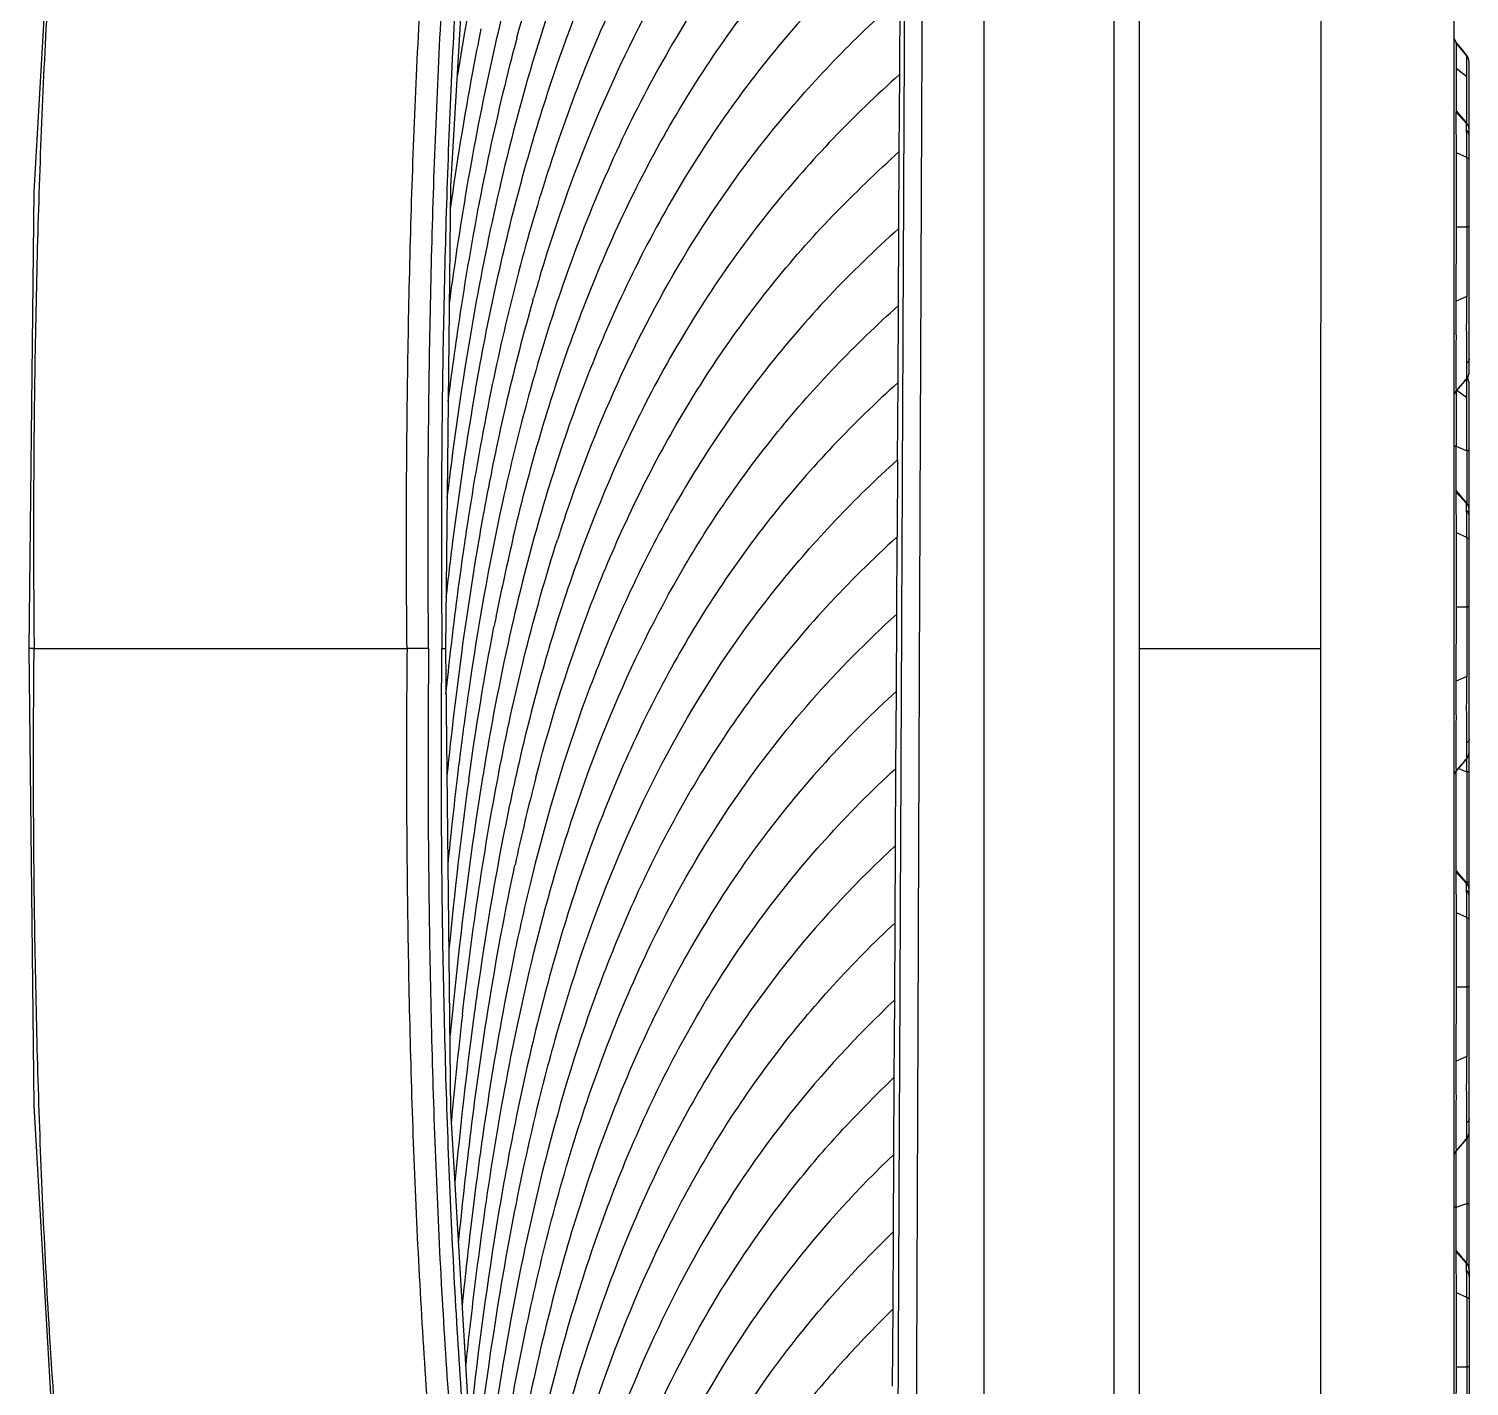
# Model space of a CAD drawing. Header units: millimetres. Extents: x 4086 to 8300, y 123 to 1549.
# Drawn here: x 7278.8 to 7335.3, y 1005.1 to 1058.3 of the extents above; entities that cross this region are included whole.
import ezdxf

# ---------------------------------------------------------------- set-up
doc = ezdxf.new("R2010")
doc.units = ezdxf.units.MM
doc.layers.add('00_COMPONENTS', color=7, linetype='Continuous')

msp = doc.modelspace()

# ---------------------------------------------------------------- linework, layer by layer
at = {"layer": '00_COMPONENTS', "color": 7, "linetype": 'Continuous'}
for p, q in [((7321.349, 1113.206), (7321.349, 954.808)), ((7322.349, 954.61), (7322.349, 1113.469)), ((7334.678, 1108.165), (7334.678, 959.912)), ((7316.255, 1085.15), (7316.246, 982.931)), ((7329.467, 1034.038), (7329.488, 1085.182)), ((7312.952, 1056.556), (7312.969, 1059.577)), ((7335.278, 1044.878), (7335.278, 1057.045)), ((7312.936, 1053.541), (7312.952, 1056.55)), ((7312.92, 1050.513), (7312.936, 1053.535)), ((7334.774, 1050.571), (7334.774, 1053.476)), ((7335.18, 1053.294), (7334.774, 1053.476)), ((7335.18, 1053.294), (7335.18, 1053.235)), ((7312.903, 1047.49), (7312.92, 1050.513)), ((7334.772, 1047.659), (7334.774, 1050.571)), ((7334.774, 1050.571), (7335.181, 1050.572)), ((7335.181, 1050.572), (7335.184, 1047.848)), ((7298.873, 1048.708), (7298.888, 1048.757)), ((7298.576, 1047.703), (7298.601, 1047.792)), ((7312.887, 1044.466), (7312.903, 1047.49)), ((7335.184, 1047.848), (7334.772, 1047.659)), ((7335.184, 1044.634), (7334.772, 1044.145)), ((7335.075, 1044.493), (7335.181, 1044.617)), ((7335.089, 1044.523), (7335.144, 1044.589)), ((7335.093, 1044.514), (7335.181, 1044.617)), ((7335.111, 1044.536), (7335.181, 1044.618)), ((7335.144, 1044.589), (7335.181, 1044.632)), ((7335.181, 1044.631), (7335.248, 1044.742)), ((7335.181, 1044.617), (7335.238, 1044.709)), ((7335.184, 1044.634), (7335.181, 1044.619)), ((7335.181, 1044.632), (7335.181, 1044.631)), ((7335.181, 1044.619), (7335.181, 1044.617)), ((7335.181, 1044.618), (7335.181, 1044.617)), ((7335.184, 1044.636), (7335.183, 1044.636)), ((7335.183, 1044.635), (7335.183, 1044.635)), ((7335.198, 1044.644), (7335.246, 1044.722)), ((7335.242, 1044.612), (7335.211, 1044.664)), ((7335.241, 1044.617), (7335.212, 1044.664)), ((7335.278, 1044.45), (7335.241, 1044.617)), ((7335.278, 1044.448), (7335.242, 1044.612)), ((7335.246, 1044.722), (7335.278, 1044.878)), ((7335.246, 1044.722), (7335.278, 1044.878)), ((7312.871, 1041.442), (7312.887, 1044.466)), ((7334.707, 1044.032), (7334.774, 1044.143)), ((7334.707, 1044.031), (7334.773, 1044.14)), ((7334.766, 1044.135), (7334.766, 1044.043)), ((7334.766, 1044.043), (7334.766, 1043.936)), ((7334.774, 1044.143), (7334.772, 1044.145)), ((7334.773, 1044.141), (7334.847, 1044.227)), ((7334.773, 1044.142), (7334.798, 1044.171)), ((7334.773, 1044.14), (7334.773, 1044.143)), ((7334.774, 1044.143), (7335.093, 1044.514)), ((7334.774, 1044.143), (7334.774, 1044.143)), ((7334.798, 1044.175), (7335.189, 1043.882)), ((7334.847, 1044.227), (7334.963, 1044.363)), ((7334.963, 1044.363), (7335.075, 1044.493)), ((7335.188, 1044.219), (7335.187, 1044.47)), ((7335.277, 1044.435), (7335.278, 1044.446)), ((7335.278, 1009.7), (7335.278, 1044.449)), ((7335.278, 1044.445), (7335.278, 1044.446)), ((7335.278, 1044.443), (7335.278, 1044.445)), ((7334.766, 1043.936), (7334.766, 1043.899)), ((7334.766, 1041.978), (7335.189, 1041.799)), ((7334.766, 1040.479), (7334.766, 1041.978)), ((7335.189, 1041.799), (7335.189, 1039.835)), ((7312.871, 1041.442), (7312.854, 1038.417)), ((7334.766, 1040.436), (7334.766, 1040.479)), ((7334.766, 1040.411), (7334.766, 1040.436)), ((7334.766, 1040.215), (7334.766, 1040.411)), ((7334.773, 1040.177), (7334.774, 1040.219)), ((7335.178, 1039.727), (7334.773, 1040.177)), ((7335.181, 1039.744), (7334.774, 1040.219)), ((7334.972, 1039.987), (7334.774, 1040.218)), ((7335.14, 1039.791), (7334.881, 1040.092)), ((7335.177, 1039.456), (7335.177, 1039.61)), ((7335.181, 1039.743), (7335.178, 1039.727)), ((7335.189, 1039.835), (7335.189, 1039.741)), ((7335.246, 1039.638), (7335.198, 1039.717)), ((7335.278, 1039.483), (7335.246, 1039.638)), ((7299.837, 1039.21), (7299.857, 1039.271)), ((7312.838, 1035.392), (7312.854, 1038.417)), ((7334.774, 1035.671), (7334.774, 1038.575)), ((7335.18, 1038.394), (7334.774, 1038.575)), ((7335.18, 1038.394), (7335.18, 1038.335)), ((7334.772, 1032.759), (7334.774, 1035.671)), ((7334.774, 1035.671), (7335.181, 1035.672)), ((7335.181, 1035.672), (7335.184, 1032.948)), ((7312.822, 1032.367), (7312.838, 1035.392)), ((7279.022, 1034.038), (7278.813, 1034.038)), ((7279.021, 1034.038), (7293.641, 1034.038)), ((7294.487, 1034.038), (7293.641, 1034.038)), ((7295.01, 1034.038), (7295.155, 1034.038)), ((7322.349, 1034.038), (7329.467, 1034.038)), ((7335.184, 1032.948), (7334.772, 1032.759)), ((7312.805, 1029.342), (7312.822, 1032.367)), ((7335.246, 1029.822), (7335.278, 1029.977)), ((7335.246, 1029.822), (7335.278, 1029.977)), ((7335.184, 1029.734), (7334.772, 1029.245)), ((7334.774, 1029.243), (7335.093, 1029.614)), ((7334.847, 1029.327), (7334.963, 1029.463)), ((7334.963, 1029.463), (7335.075, 1029.593)), ((7335.075, 1029.593), (7335.181, 1029.717)), ((7335.089, 1029.623), (7335.144, 1029.689)), ((7335.093, 1029.614), (7335.181, 1029.717)), ((7335.111, 1029.636), (7335.181, 1029.718)), ((7335.144, 1029.689), (7335.181, 1029.732)), ((7335.181, 1029.731), (7335.248, 1029.842)), ((7335.181, 1029.717), (7335.238, 1029.809)), ((7335.184, 1029.734), (7335.181, 1029.718)), ((7335.181, 1029.732), (7335.181, 1029.731)), ((7335.181, 1029.718), (7335.181, 1029.717)), ((7335.181, 1029.718), (7335.181, 1029.717)), ((7335.184, 1029.736), (7335.183, 1029.736)), ((7335.183, 1029.735), (7335.183, 1029.735)), ((7335.188, 1029.624), (7335.188, 1029.72)), ((7335.198, 1029.743), (7335.246, 1029.822)), ((7298.693, 1028.994), (7298.729, 1029.133)), ((7312.789, 1026.316), (7312.805, 1029.342)), ((7334.707, 1029.132), (7334.774, 1029.243)), ((7334.707, 1029.131), (7334.773, 1029.24)), ((7334.766, 1029.132), (7334.766, 1029.243)), ((7334.766, 1029.024), (7334.766, 1029.132)), ((7334.766, 1028.988), (7334.766, 1029.024)), ((7334.766, 1025.579), (7334.766, 1028.988)), ((7334.774, 1029.243), (7334.772, 1029.245)), ((7334.773, 1029.241), (7334.847, 1029.327)), ((7334.773, 1029.242), (7334.798, 1029.271)), ((7334.773, 1029.24), (7334.773, 1029.242)), ((7334.774, 1029.243), (7334.774, 1029.243)), ((7334.86, 1029.342), (7335.189, 1029.203)), ((7335.189, 1029.203), (7335.189, 1024.935)), ((7312.773, 1023.289), (7312.789, 1026.316)), ((7297.826, 1025.329), (7297.872, 1025.545)), ((7334.766, 1025.536), (7334.766, 1025.579)), ((7334.766, 1025.315), (7334.766, 1025.536)), ((7334.773, 1025.277), (7334.774, 1025.319)), ((7335.178, 1024.827), (7334.773, 1025.277)), ((7335.181, 1024.844), (7334.774, 1025.319)), ((7334.972, 1025.087), (7334.774, 1025.318)), ((7335.14, 1024.891), (7334.881, 1025.192)), ((7335.153, 1024.861), (7335.189, 1024.873)), ((7335.181, 1024.843), (7335.178, 1024.827)), ((7335.189, 1024.935), (7335.189, 1024.873)), ((7335.189, 1024.873), (7335.189, 1024.841)), ((7335.237, 1024.874), (7335.267, 1024.874)), ((7335.177, 1024.556), (7335.177, 1024.71)), ((7335.246, 1024.738), (7335.198, 1024.817)), ((7335.278, 1024.583), (7335.246, 1024.738)), ((7312.756, 1020.262), (7312.773, 1023.289)), ((7334.774, 1020.771), (7334.774, 1023.675)), ((7335.18, 1023.494), (7334.774, 1023.675)), ((7335.18, 1023.494), (7335.18, 1023.435)), ((7334.772, 1017.858), (7334.774, 1020.771)), ((7334.774, 1020.771), (7335.181, 1020.772)), ((7335.181, 1020.772), (7335.184, 1018.048)), ((7312.74, 1017.234), (7312.756, 1020.262)), ((7296.26, 1019.614), (7296.246, 1019.514)), ((7335.184, 1018.048), (7334.772, 1017.858)), ((7312.723, 1014.205), (7312.74, 1017.234)), ((7335.184, 1014.834), (7334.772, 1014.345)), ((7334.774, 1014.343), (7335.093, 1014.714)), ((7334.963, 1014.563), (7335.075, 1014.693)), ((7335.075, 1014.693), (7335.181, 1014.817)), ((7335.089, 1014.723), (7335.144, 1014.789)), ((7335.093, 1014.714), (7335.181, 1014.817)), ((7335.111, 1014.736), (7335.181, 1014.818)), ((7335.144, 1014.789), (7335.181, 1014.832)), ((7335.181, 1014.831), (7335.248, 1014.942)), ((7335.181, 1014.817), (7335.238, 1014.909)), ((7335.184, 1014.834), (7335.181, 1014.818)), ((7335.181, 1014.832), (7335.181, 1014.831)), ((7335.181, 1014.818), (7335.181, 1014.817)), ((7335.181, 1014.818), (7335.181, 1014.817)), ((7335.184, 1014.836), (7335.183, 1014.836)), ((7335.183, 1014.835), (7335.183, 1014.835)), ((7335.189, 1014.819), (7335.189, 1014.723)), ((7335.189, 1014.723), (7335.189, 1012.277)), ((7335.198, 1014.843), (7335.246, 1014.922)), ((7335.246, 1014.922), (7335.278, 1015.077)), ((7335.246, 1014.922), (7335.278, 1015.077)), ((7312.707, 1011.176), (7312.723, 1014.205)), ((7334.707, 1014.232), (7334.774, 1014.343)), ((7334.707, 1014.231), (7334.773, 1014.34)), ((7334.766, 1014.232), (7334.766, 1014.343)), ((7334.766, 1014.124), (7334.766, 1014.232)), ((7334.766, 1014.087), (7334.766, 1014.124)), ((7334.774, 1014.343), (7334.772, 1014.345)), ((7334.773, 1014.341), (7334.847, 1014.427)), ((7334.773, 1014.342), (7334.798, 1014.371)), ((7334.773, 1014.34), (7334.773, 1014.342)), ((7334.774, 1014.343), (7334.774, 1014.343)), ((7334.847, 1014.427), (7334.963, 1014.563)), ((7334.766, 1012.133), (7334.766, 1014.087)), ((7334.766, 1012.133), (7335.189, 1012.277)), ((7312.691, 1008.145), (7312.707, 1011.175)), ((7334.766, 1010.632), (7334.766, 1010.674)), ((7334.766, 1010.521), (7334.766, 1010.632)), ((7334.766, 1010.426), (7334.766, 1010.521)), ((7334.773, 1010.377), (7334.774, 1010.419)), ((7335.178, 1009.927), (7334.773, 1010.377)), ((7335.181, 1009.944), (7334.774, 1010.419)), ((7334.972, 1010.187), (7334.774, 1010.418)), ((7335.14, 1009.991), (7334.881, 1010.292)), ((7335.177, 1009.656), (7335.177, 1009.81)), ((7335.181, 1009.943), (7335.178, 1009.927)), ((7335.189, 1009.967), (7335.188, 1009.922)), ((7335.246, 1009.838), (7335.198, 1009.917)), ((7335.278, 1009.683), (7335.246, 1009.838)), ((7335.277, 1009.695), (7335.278, 1009.705)), ((7335.278, 1009.683), (7335.278, 997.104)), ((7334.774, 1005.871), (7334.774, 1008.775)), ((7335.18, 1008.594), (7334.774, 1008.775)), ((7335.18, 1008.594), (7335.18, 1008.535)), ((7312.675, 1005.113), (7312.691, 1008.145)), ((7335.278, 1006.655), (7335.278, 1006.657)), ((7334.772, 1002.958), (7334.774, 1005.871)), ((7334.774, 1005.871), (7335.181, 1005.872)), ((7335.181, 1005.872), (7335.184, 1003.148))]:
    msp.add_line(p, q, dxfattribs=at)
at = {"layer": '00_COMPONENTS', "linetype": 'Continuous'}
for p, q in [((7334.714, 1057.905), (7334.689, 1058.019)), ((7334.766, 1057.82), (7334.714, 1057.905)), ((7335.189, 1057.295), (7334.766, 1057.821)), ((7334.768, 1057.763), (7334.766, 1057.82)), ((7334.767, 1057.813), (7334.766, 1057.817)), ((7334.768, 1057.763), (7335.185, 1057.273)), ((7335.188, 1057.299), (7335.015, 1057.512)), ((7335.189, 1057.295), (7335.185, 1057.273)), ((7335.187, 1057.297), (7335.187, 1057.298)), ((7335.241, 1057.213), (7335.188, 1057.299)), ((7335.242, 1057.208), (7335.202, 1057.274)), ((7335.278, 1057.046), (7335.241, 1057.213)), ((7335.278, 1057.044), (7335.242, 1057.208)), ((7335.277, 1057.031), (7335.278, 1057.042)), ((7335.278, 1057.042), (7335.278, 1057.043)), ((7335.278, 1057.041), (7335.278, 1057.042)), ((7335.278, 1057.039), (7335.278, 1057.041)), ((7334.766, 1056.795), (7335.189, 1056.478)), ((7334.766, 1055.437), (7334.765, 1055.379)), ((7334.765, 1055.379), (7334.765, 1055.337)), ((7334.765, 1055.337), (7334.765, 1055.116)), ((7334.773, 1055.077), (7334.774, 1055.119)), ((7335.178, 1054.627), (7334.773, 1055.077)), ((7335.181, 1054.644), (7334.774, 1055.119)), ((7334.972, 1054.887), (7334.774, 1055.118)), ((7335.14, 1054.691), (7334.881, 1054.992)), ((7335.189, 1054.735), (7335.188, 1054.998)), ((7335.177, 1054.356), (7335.177, 1054.51)), ((7335.181, 1054.643), (7335.178, 1054.627)), ((7335.189, 1054.641), (7335.189, 1054.735)), ((7335.246, 1054.538), (7335.198, 1054.617)), ((7335.278, 1054.383), (7335.246, 1054.538)), ((7335.277, 1054.394), (7335.278, 1054.394))]:
    msp.add_line(p, q, dxfattribs=at)
at = {"layer": '00_COMPONENTS', "color": 7, "linetype": 'Continuous'}
for points in [[(7292.74, 1105.638), (7291.443, 1105.471), (7290.079, 1104.893), (7288.771, 1103.863), (7287.51, 1102.293), (7286.329, 1100.157), (7285.219, 1097.387), (7284.034, 1093.419), (7282.766, 1087.914), (7281.345, 1079.858), (7279.894, 1067.341), (7279.005, 1051.963), (7278.813, 1034.038)], [(7295.155, 1034.038), (7295.355, 1052.167), (7296.269, 1067.615), (7297.749, 1080.084), (7299.087, 1087.565), (7300.193, 1092.404), (7301.197, 1095.913), (7302.184, 1098.566), (7303.189, 1100.57), (7304.215, 1102.011), (7305.234, 1102.948), (7306.285, 1103.477), (7307.361, 1103.638)], [(7278.813, 1034.038), (7279.005, 1016.113), (7279.894, 1000.736), (7281.345, 988.219), (7282.766, 980.163), (7284.034, 974.658), (7285.219, 970.69), (7286.329, 967.919), (7287.51, 965.783), (7288.771, 964.214), (7290.079, 963.184), (7291.443, 962.606), (7292.74, 962.438)], [(7307.361, 964.438), (7306.285, 964.6), (7305.234, 965.129), (7304.215, 966.065), (7303.189, 967.507), (7302.184, 969.511), (7301.197, 972.163), (7300.193, 975.673), (7299.087, 980.512), (7297.749, 987.992), (7296.269, 1000.462), (7295.355, 1015.91), (7295.155, 1034.038)]]:
    msp.add_lwpolyline(points, dxfattribs=at)
for centre, radius, start, end in [((7401.345, 1037.05), 106.949, 168.51647, 169.44239), ((7417.764, 1036.998), 123.698, 170.35906, 170.8145), ((7377.399, 1036.636), 82.272, 164.94787, 165.74119), ((7417.216, 1034.175), 123.077, 169.48046, 172.00511), ((7421.01, 1036.47), 126.986, 170.81307, 170.93624), ((7386.92, 1034.285), 92.079, 165.78246, 168.61473), ((7406.454, 1030.354), 112.005, 168.61642, 171.21702), ((7393.62, 1029.972), 98.861, 166.93528, 169.87889), ((7367.602, 1027.846), 71.826, 163.11517, 163.87743), ((7432.095, 1029.184), 138.035, 171.95171, 172.31669), ((7428.868, 1026.836), 134.693, 171.1935, 172.79338), ((7375.651, 1025.605), 80.18, 164.18095, 167.07882), ((7369.435, 1027.314), 73.734, 163.94752, 164.14158), ((7262.932, 1044.988), 72.255, 0.31864, 0.59025), ((7319.49, 1045.183), 15.696, 359.0643, 0.1819), ((7312.855, 1045.263), 22.332, 359.924, 0.3249), ((7335.008, 1045.454), 0.283, 308.8496, 318.616), ((7305.625, 1045.445), 29.564, 358.6201, 358.9961), ((7334.903, 1044.869), 0.366, 320.0811, 323.6897), ((7334.873, 1044.418), 0.406, 28.8729, 33.1216), ((7334.878, 1044.421), 0.4, 13.2274, 28.8581), ((7334.859, 1044.897), 0.419, 333.6928, 336.9731), ((7334.855, 1044.899), 0.423, 336.9654, 346.2054), ((7419.246, 1022.676), 124.793, 170.05603, 172.8338), ((7402.268, 1022.722), 107.492, 168.51534, 171.21041), ((7231.991, 1043.672), 103.198, 0.11643, 0.30368), ((7334.875, 1044.42), 0.402, 0.0703, 13.1919), ((7388.978, 1022.531), 93.858, 167.06888, 169.33082), ((7335.108, 1029.434), 12.366, 89.4016, 89.6254), ((7398.06, 1020.769), 103.109, 169.30291, 169.6955), ((7417.008, 1020.344), 122.422, 171.16448, 171.62503), ((7402.134, 1020.031), 107.249, 169.69703, 170.30993), ((7359.794, 1018.93), 63.295, 161.31207, 162.17321), ((7334.923, 1039.202), 0.36, 30.616, 44.9215), ((7384.004, 1018.062), 88.567, 166.71797, 168.74814), ((7445.182, 1019.275), 150.951, 172.78091, 173.61494), ((7432.851, 1018.081), 138.425, 171.65338, 173.38933), ((7415.522, 1017.81), 120.82, 170.34021, 172.32093), ((7390.488, 1013.926), 95.086, 167.07299, 170.40359), ((7391.226, 1016.587), 95.939, 168.72613, 169.00374), ((7456.014, 1015.326), 161.751, 173.36458, 173.99396), ((7447.821, 1013.479), 153.408, 172.32995, 174.17115), ((7262.932, 1030.088), 72.255, 0.31864, 0.59025), ((7312.855, 1030.363), 22.332, 359.924, 0.3249), ((7444.026, 1011.218), 149.478, 172.80602, 173.18448), ((7305.625, 1030.545), 29.564, 358.6201, 358.9961), ((7319.49, 1030.283), 15.696, 359.0643, 0.1819), ((7335.008, 1030.554), 0.283, 308.8496, 318.6214), ((7409.146, 1010.619), 114.034, 170.32814, 170.82166), ((7334.903, 1029.969), 0.366, 320.0812, 323.6944), ((7181.037, 1029.284), 154.152, 359.96974, 0.12605), ((7334.859, 1029.997), 0.419, 333.6928, 336.9731), ((7334.855, 1029.999), 0.423, 336.9654, 346.2054), ((7463.627, 1008.93), 169.212, 173.20271, 174.3585), ((7456.465, 1006.813), 161.918, 172.16115, 174.5291), ((7378.099, 1008.286), 82.062, 165.38312, 167.85915), ((7335.108, 1016.838), 12.366, 89.4016, 89.6254), ((7335.112, 1036.603), 11.73, 270.3725, 270.6066), ((7334.923, 1024.302), 0.36, 30.616, 44.9215), ((7486.275, 1000.775), 191.801, 174.00279, 174.61255), ((7436.888, 1000.699), 141.895, 171.94199, 172.33981), ((7479.348, 998.525), 184.752, 173.42807, 174.7271), ((7464.981, 997.103), 170.217, 172.43452, 174.60408), ((7262.932, 1015.188), 72.255, 0.31864, 0.59025), ((7319.49, 1015.383), 15.696, 359.0643, 0.1819), ((7312.855, 1015.463), 22.332, 359.924, 0.3249), ((7335.008, 1015.654), 0.283, 308.8495, 318.6268), ((7305.625, 1015.645), 29.564, 358.6201, 358.9961), ((7334.903, 1015.069), 0.366, 320.0812, 323.6991), ((7334.859, 1015.097), 0.419, 333.6928, 336.9731), ((7334.855, 1015.099), 0.423, 336.9654, 346.2054), ((7335.112, 1024.006), 11.73, 270.3725, 270.6066), ((7472.902, 990.343), 178.008, 173.21603, 174.22029), ((7334.923, 1009.402), 0.36, 30.616, 44.9215), ((7306.378, 1010.176), 28.811, 359.5861, 359.7002), ((7334.885, 1009.725), 0.393, 356.6975, 359.9923)]:
    msp.add_arc(centre, radius, start, end, dxfattribs=at)
at = {"layer": '00_COMPONENTS', "linetype": 'Continuous'}
for centre, radius, start, end in [((7334.875, 1057.016), 0.402, 26.4726, 39.7081), ((7334.879, 1057.018), 0.398, 13.1925, 26.4743), ((7334.875, 1057.017), 0.402, 0.0703, 13.1919), ((7231.991, 1056.268), 103.198, 0.11643, 0.30368), ((7334.923, 1054.102), 0.36, 30.616, 44.9215)]:
    msp.add_arc(centre, radius, start, end, dxfattribs=at)
at = {"layer": '00_COMPONENTS', "color": 7, "linetype": 'Continuous'}
for points, knots in [([(7292.74, 1105.638), (7292.181, 1105.638), (7291.009, 1105.428), (7289.42, 1104.466), (7288.076, 1102.988), (7286.96, 1101.165), (7286.028, 1099.126), (7284.972, 1096.209), (7283.936, 1092.397), (7282.901, 1087.725), (7282.02, 1082.977), (7281.285, 1078.174), (7280.677, 1073.33), (7280.182, 1068.457), (7279.659, 1061.928), (7279.229, 1053.737), (7278.997, 1043.891), (7278.986, 1037.323), (7279.022, 1034.038)], [0, 0, 0, 0, 0.0222, 0.046025, 0.072319, 0.100712, 0.130495, 0.161124, 0.223663, 0.287002, 0.350876, 0.415151, 0.479717, 0.544489, 0.609409, 0.739495, 0.869728, 1, 1, 1, 1]), ([(7293.641, 1034.038), (7293.605, 1037.323), (7293.618, 1043.891), (7293.848, 1053.737), (7294.278, 1061.928), (7294.802, 1068.457), (7295.296, 1073.33), (7295.904, 1078.174), (7296.64, 1082.977), (7297.521, 1087.725), (7298.555, 1092.397), (7299.592, 1096.209), (7300.647, 1099.126), (7301.58, 1101.165), (7302.696, 1102.988), (7304.04, 1104.466), (7305.628, 1105.428), (7306.8, 1105.638), (7307.36, 1105.638)], [0, 0, 0, 0, 0.130269, 0.260503, 0.39059, 0.45551, 0.520282, 0.584848, 0.649123, 0.712997, 0.776337, 0.838877, 0.869506, 0.899289, 0.927683, 0.953976, 0.977802, 1, 1, 1, 1]), ([(7294.487, 1034.038), (7294.452, 1037.316), (7294.464, 1043.87), (7294.693, 1053.693), (7295.122, 1061.86), (7295.644, 1068.368), (7296.136, 1073.221), (7296.741, 1078.043), (7297.473, 1082.822), (7298.348, 1087.542), (7299.374, 1092.173), (7300.397, 1095.939), (7301.432, 1098.8), (7302.335, 1100.778), (7303.405, 1102.527), (7304.681, 1103.932), (7306.181, 1104.84), (7307.286, 1105.038), (7307.814, 1105.038)], [0, 0, 0, 0, 0.131369, 0.262673, 0.393742, 0.459114, 0.524305, 0.589255, 0.653871, 0.718039, 0.781601, 0.843975, 0.874259, 0.903456, 0.930979, 0.956146, 0.978818, 1, 1, 1, 1]), ([(7307.814, 1104.238), (7307.547, 1104.238), (7307.005, 1104.189), (7305.918, 1103.866), (7304.646, 1102.983), (7303.423, 1101.457), (7302.414, 1099.617), (7301.572, 1097.588), (7300.855, 1095.447), (7300.231, 1093.239), (7299.488, 1090.232), (7298.67, 1086.415), (7297.84, 1081.778), (7297.145, 1077.09), (7296.571, 1072.363), (7296.104, 1067.609), (7295.609, 1061.241), (7295.202, 1053.252), (7294.985, 1043.649), (7294.975, 1037.242), (7295.01, 1034.038)], [0, 0, 0, 0, 0.010863, 0.021975, 0.045782, 0.072285, 0.100894, 0.130806, 0.161484, 0.192615, 0.224043, 0.287376, 0.351229, 0.415471, 0.479997, 0.544726, 0.609603, 0.739611, 0.869784, 1, 1, 1, 1]), ([(7312.384, 1086.073), (7310.365, 1084.276), (7306.617, 1080.268), (7302.312, 1073.329), (7299.235, 1065.871), (7297.805, 1060.762), (7297.207, 1058.206)], [0, 0, 0, 0, 0.251473, 0.507131, 0.755708, 1, 1, 1, 1]), ([(7297.949, 1058.002), (7298.786, 1061.111), (7300.859, 1067.336), (7304.012, 1073.13), (7305.926, 1075.842)], [0, 0, 0, 0, 0.492379, 1, 1, 1, 1]), ([(7313.213, 1075.438), (7313.195, 1071.429), (7313.156, 1063.41), (7313.099, 1051.381), (7313.043, 1039.353), (7312.988, 1027.324), (7312.942, 1017.301), (7312.909, 1010.284), (7312.892, 1006.275), (7312.879, 1003.268), (7312.866, 1000.261), (7312.852, 997.254), (7312.836, 994.246), (7312.823, 991.239), (7312.819, 988.733), (7312.81, 986.979), (7312.8, 985.977), (7312.791, 985.225), (7312.773, 984.476), (7312.776, 983.724), (7312.497, 983.033), (7312.061, 982.478), (7311.521, 982.066), (7310.906, 981.848), (7310.281, 981.813), (7309.872, 981.799), (7309.669, 981.796)], [0, 0, 0, 0, 0.125712, 0.251423, 0.377135, 0.502846, 0.628556, 0.691411, 0.722839, 0.754266, 0.785694, 0.817121, 0.848548, 0.879976, 0.911404, 0.927118, 0.934974, 0.942831, 0.950686, 0.958527, 0.96617, 0.973496, 0.980482, 0.987142, 0.993624, 1, 1, 1, 1]), ([(7313.889, 1075.438), (7313.875, 1071.469), (7313.844, 1063.531), (7313.794, 1051.625), (7313.752, 1041.702), (7313.719, 1033.764), (7313.696, 1027.811), (7313.673, 1021.857), (7313.651, 1015.904), (7313.628, 1009.95), (7313.609, 1004.989), (7313.594, 1001.02), (7313.582, 998.044), (7313.57, 995.067), (7313.559, 992.586), (7313.551, 990.602), (7313.545, 989.113), (7313.539, 987.625), (7313.529, 986.137), (7313.52, 984.897), (7313.511, 983.905), (7313.331, 982.944), (7312.709, 981.916), (7311.962, 981.338), (7311.56, 981.149)], [0, 0, 0, 0, 0.125296, 0.250591, 0.375887, 0.438535, 0.501182, 0.56383, 0.626477, 0.689125, 0.751772, 0.783096, 0.814419, 0.845743, 0.877067, 0.892729, 0.908391, 0.924053, 0.939716, 0.955372, 0.96322, 0.970986, 0.985958, 1, 1, 1, 1]), ([(7313.056, 1074.663), (7310.752, 1072.706), (7307.675, 1069.35), (7304.32, 1064.409), (7301.52, 1059.279), (7298.903, 1052.521), (7297.501, 1046.93), (7296.929, 1044.125)], [0, 0, 0, 0, 0.257916, 0.38428, 0.509125, 0.755742, 1, 1, 1, 1]), ([(7298.888, 1048.757), (7299.533, 1050.878), (7301.023, 1055.055), (7303.523, 1060.069), (7305.987, 1063.89), (7308.119, 1066.673), (7310.467, 1069.28), (7312.182, 1070.859), (7313.034, 1071.648)], [0, 0, 0, 0, 0.243951, 0.486991, 0.61444, 0.743721, 0.872255, 1, 1, 1, 1]), ([(7313.01, 1068.625), (7311.036, 1066.883), (7307.277, 1062.96), (7302.776, 1055.973), (7299.483, 1048.113), (7297.993, 1042.576), (7297.382, 1039.784)], [0, 0, 0, 0, 0.236754, 0.485523, 0.743025, 1, 1, 1, 1]), ([(7302.148, 1066.372), (7301.6, 1065.248), (7299.588, 1060.712), (7298.159, 1055.933), (7297.318, 1052.32)], [0, 0, 0, 0, 0.25199, 1, 1, 1, 1]), ([(7298.058, 1052.119), (7298.394, 1053.374), (7299.863, 1058.366), (7301.921, 1063.207), (7303.886, 1066.583)], [0, 0, 0, 0, 0.249514, 1, 1, 1, 1]), ([(7297.805, 1038.41), (7298.399, 1040.92), (7299.828, 1045.917), (7302.401, 1051.921), (7305.051, 1056.473), (7306.978, 1059.194), (7308.687, 1061.268), (7310.048, 1062.782), (7311.499, 1064.23), (7312.51, 1065.155), (7313.016, 1065.622)], [0, 0, 0, 0, 0.244242, 0.490966, 0.61593, 0.742262, 0.806036, 0.870255, 0.934883, 1, 1, 1, 1]), ([(7312.978, 1062.59), (7312.53, 1062.174), (7311.63, 1061.346), (7309.891, 1059.621), (7307.783, 1057.24), (7305.453, 1054.068), (7302.651, 1049.4), (7299.915, 1043.116), (7298.426, 1037.852), (7297.812, 1035.197)], [0, 0, 0, 0, 0.057592, 0.115277, 0.230766, 0.356936, 0.48562, 0.743207, 1, 1, 1, 1]), ([(7299.857, 1039.271), (7301.12, 1042.992), (7303.567, 1048.419), (7308.331, 1055.048), (7311.286, 1058.081), (7312.975, 1059.583)], [0, 0, 0, 0, 0.482547, 0.722447, 1, 1, 1, 1]), ([(7312.946, 1056.55), (7311.154, 1054.945), (7307.584, 1051.246), (7303.256, 1044.671), (7300.026, 1037.189), (7298.573, 1031.966), (7297.974, 1029.335)], [0, 0, 0, 0, 0.228625, 0.48609, 0.743519, 1, 1, 1, 1]), ([(7334.774, 1053.476), (7334.774, 1053.696), (7334.774, 1054.089), (7334.772, 1054.542), (7334.77, 1054.817), (7334.769, 1054.945), (7334.77, 1055.025), (7334.771, 1055.064), (7334.773, 1055.077)], [0, 0, 0, 0, 0.412936, 0.736208, 0.849159, 0.9276, 0.976224, 1, 1, 1, 1]), ([(7335.18, 1053.294), (7335.181, 1053.365), (7335.181, 1053.626), (7335.182, 1053.887), (7335.181, 1054.076)], [0, 0, 0, 0, 0.272918, 1, 1, 1, 1]), ([(7298.729, 1029.133), (7299.32, 1031.377), (7300.729, 1035.862), (7303.208, 1041.252), (7305.719, 1045.36), (7307.887, 1048.306), (7310.291, 1051.051), (7312.052, 1052.721), (7312.943, 1053.541)], [0, 0, 0, 0, 0.242911, 0.490944, 0.618677, 0.746191, 0.873338, 1, 1, 1, 1]), ([(7335.18, 1053.235), (7335.181, 1053.007), (7335.181, 1052.119), (7335.182, 1051.231), (7335.181, 1050.572)], [0, 0, 0, 0, 0.25728, 1, 1, 1, 1]), ([(7335.233, 1053.276), (7335.24, 1053.273), (7335.258, 1053.264), (7335.278, 1053.248), (7335.278, 1053.234)], [0, 0, 0, 0, 0.350022, 1, 1, 1, 1]), ([(7312.923, 1050.513), (7311.027, 1048.829), (7307.563, 1045.16), (7303.48, 1038.89), (7300.515, 1032.17), (7299.136, 1027.517), (7298.556, 1025.179)], [0, 0, 0, 0, 0.257328, 0.508631, 0.755591, 1, 1, 1, 1]), ([(7335.278, 1050.572), (7335.278, 1050.57), (7335.264, 1050.575), (7335.251, 1050.57), (7335.218, 1050.573), (7335.195, 1050.572), (7335.181, 1050.572)], [0, 0, 0, 0, 0.064586, 0.258034, 0.576226, 1, 1, 1, 1]), ([(7299.366, 1024.941), (7299.959, 1027.005), (7301.341, 1031.1), (7304.21, 1037.07), (7308.024, 1042.657), (7311.206, 1045.969), (7312.903, 1047.49)], [0, 0, 0, 0, 0.241815, 0.485458, 0.743465, 1, 1, 1, 1]), ([(7334.77, 1044.646), (7334.768, 1045.107), (7334.778, 1046.112), (7334.77, 1047.116), (7334.772, 1047.659)], [0, 0, 0, 0, 0.459609, 1, 1, 1, 1]), ([(7335.183, 1045.732), (7335.18, 1046.097), (7335.175, 1046.802), (7335.185, 1047.507), (7335.184, 1047.848)], [0, 0, 0, 0, 0.516671, 1, 1, 1, 1]), ([(7335.278, 1045.403), (7335.278, 1045.391), (7335.272, 1045.341), (7335.246, 1045.295), (7335.221, 1045.267)], [0, 0, 0, 0, 0.236874, 1, 1, 1, 1]), ([(7334.772, 1044.145), (7334.771, 1044.148), (7334.776, 1044.168), (7334.771, 1044.235), (7334.774, 1044.4), (7334.77, 1044.547), (7334.77, 1044.646)], [0, 0, 0, 0, 0.018307, 0.11923, 0.405681, 1, 1, 1, 1]), ([(7335.181, 1044.631), (7335.178, 1044.628), (7335.181, 1044.695), (7335.179, 1044.704), (7335.18, 1044.733)], [0, 0, 0, 0, 0.140023, 1, 1, 1, 1]), ([(7335.184, 1044.634), (7335.184, 1044.634), (7335.184, 1044.635), (7335.184, 1044.636), (7335.184, 1044.636)], [0, 0, 0, 0, 0.775158, 1, 1, 1, 1]), ([(7335.187, 1044.47), (7335.187, 1044.486), (7335.186, 1044.535), (7335.187, 1044.585), (7335.187, 1044.618)], [0, 0, 0, 0, 0.329273, 1, 1, 1, 1]), ([(7312.887, 1044.466), (7311.123, 1042.882), (7307.815, 1039.404), (7303.763, 1033.282), (7300.72, 1026.44), (7299.295, 1021.578), (7298.695, 1019.127)], [0, 0, 0, 0, 0.241215, 0.485646, 0.74333, 1, 1, 1, 1]), ([(7334.766, 1043.899), (7334.766, 1043.752), (7334.766, 1043.112), (7334.764, 1042.471), (7334.766, 1041.978)], [0, 0, 0, 0, 0.229954, 1, 1, 1, 1]), ([(7335.189, 1041.799), (7335.189, 1042.146), (7335.186, 1042.841), (7335.19, 1043.535), (7335.189, 1043.882)], [0, 0, 0, 0, 0.500313, 1, 1, 1, 1]), ([(7334.766, 1041.978), (7334.754, 1041.978), (7334.733, 1041.979), (7334.703, 1041.977), (7334.69, 1041.981), (7334.678, 1041.977), (7334.678, 1041.979)], [0, 0, 0, 0, 0.42139, 0.735639, 0.932057, 1, 1, 1, 1]), ([(7335.237, 1041.799), (7335.243, 1041.799), (7335.253, 1041.798), (7335.266, 1041.799), (7335.272, 1041.797), (7335.278, 1041.799), (7335.278, 1041.798)], [0, 0, 0, 0, 0.435785, 0.748916, 0.936979, 1, 1, 1, 1]), ([(7299.504, 1018.91), (7300.689, 1023.088), (7303.085, 1029.298), (7308.063, 1036.646), (7311.183, 1039.919), (7312.871, 1041.442)], [0, 0, 0, 0, 0.49121, 0.742828, 1, 1, 1, 1]), ([(7334.774, 1038.575), (7334.774, 1038.796), (7334.774, 1039.189), (7334.772, 1039.642), (7334.77, 1039.917), (7334.769, 1040.045), (7334.77, 1040.125), (7334.771, 1040.164), (7334.773, 1040.177)], [0, 0, 0, 0, 0.412936, 0.736208, 0.849159, 0.9276, 0.976224, 1, 1, 1, 1]), ([(7297.382, 1039.784), (7296.849, 1037.344), (7296.274, 1034.061), (7295.829, 1030.762), (7295.725, 1029.937)], [0, 0, 0, 0, 0.75031, 1, 1, 1, 1]), ([(7335.177, 1039.61), (7335.177, 1039.628), (7335.177, 1039.667), (7335.176, 1039.706), (7335.178, 1039.727)], [0, 0, 0, 0, 0.460312, 1, 1, 1, 1]), ([(7335.181, 1039.176), (7335.18, 1039.203), (7335.18, 1039.296), (7335.179, 1039.389), (7335.177, 1039.456)], [0, 0, 0, 0, 0.283214, 1, 1, 1, 1]), ([(7335.18, 1038.394), (7335.181, 1038.465), (7335.181, 1038.726), (7335.182, 1038.987), (7335.181, 1039.176)], [0, 0, 0, 0, 0.272918, 1, 1, 1, 1]), ([(7312.854, 1038.417), (7310.922, 1036.672), (7307.404, 1032.869), (7303.356, 1026.338), (7300.495, 1019.363), (7299.175, 1014.56), (7298.619, 1012.148)], [0, 0, 0, 0, 0.257339, 0.508499, 0.755414, 1, 1, 1, 1]), ([(7335.18, 1038.335), (7335.181, 1038.107), (7335.181, 1037.219), (7335.182, 1036.331), (7335.181, 1035.672)], [0, 0, 0, 0, 0.25728, 1, 1, 1, 1]), ([(7335.233, 1038.376), (7335.24, 1038.373), (7335.258, 1038.364), (7335.278, 1038.348), (7335.278, 1038.334)], [0, 0, 0, 0, 0.350022, 1, 1, 1, 1]), ([(7335.278, 1035.672), (7335.278, 1035.67), (7335.264, 1035.675), (7335.251, 1035.67), (7335.218, 1035.673), (7335.195, 1035.672), (7335.181, 1035.672)], [0, 0, 0, 0, 0.064586, 0.258034, 0.576226, 1, 1, 1, 1]), ([(7297.713, 1004.319), (7298.219, 1007.128), (7299.429, 1012.709), (7302.196, 1020.839), (7306.459, 1028.687), (7310.487, 1033.263), (7312.838, 1035.392)], [0, 0, 0, 0, 0.243268, 0.48611, 0.729613, 1, 1, 1, 1]), ([(7292.74, 962.438), (7292.181, 962.438), (7291.009, 962.649), (7289.42, 963.61), (7288.076, 965.089), (7286.96, 966.911), (7286.028, 968.951), (7284.972, 971.868), (7283.936, 975.68), (7282.901, 980.351), (7282.02, 985.099), (7281.285, 989.903), (7280.677, 994.747), (7280.182, 999.62), (7279.659, 1006.149), (7279.229, 1014.34), (7278.997, 1024.185), (7278.986, 1030.754), (7279.022, 1034.038)], [0, 0, 0, 0, 0.0222, 0.046025, 0.072319, 0.100712, 0.130495, 0.161124, 0.223663, 0.287002, 0.350876, 0.415151, 0.479717, 0.544489, 0.609409, 0.739495, 0.869728, 1, 1, 1, 1]), ([(7293.641, 1034.038), (7293.605, 1030.754), (7293.618, 1024.186), (7293.848, 1014.34), (7294.278, 1006.149), (7294.802, 999.62), (7295.296, 994.747), (7295.904, 989.903), (7296.64, 985.099), (7297.521, 980.352), (7298.555, 975.68), (7299.592, 971.868), (7300.647, 968.951), (7301.58, 966.911), (7302.696, 965.089), (7304.04, 963.61), (7305.628, 962.649), (7306.8, 962.438), (7307.36, 962.438)], [0, 0, 0, 0, 0.130269, 0.260503, 0.39059, 0.45551, 0.520282, 0.584848, 0.649123, 0.712997, 0.776337, 0.838877, 0.869506, 0.899289, 0.927683, 0.953976, 0.977802, 1, 1, 1, 1]), ([(7294.487, 1034.038), (7294.452, 1030.761), (7294.464, 1024.206), (7294.693, 1014.384), (7295.122, 1006.216), (7295.644, 999.709), (7296.136, 994.855), (7296.741, 990.033), (7297.473, 985.255), (7298.348, 980.535), (7299.374, 975.904), (7300.397, 972.138), (7301.432, 969.277), (7302.335, 967.299), (7303.405, 965.55), (7304.681, 964.145), (7306.181, 963.237), (7307.286, 963.038), (7307.814, 963.038)], [0, 0, 0, 0, 0.131369, 0.262673, 0.393742, 0.459114, 0.524305, 0.589255, 0.653871, 0.718039, 0.781601, 0.843975, 0.874259, 0.903456, 0.930979, 0.956146, 0.978818, 1, 1, 1, 1]), ([(7307.814, 963.838), (7307.547, 963.838), (7307.005, 963.888), (7305.918, 964.211), (7304.646, 965.094), (7303.423, 966.62), (7302.414, 968.459), (7301.572, 970.489), (7300.855, 972.63), (7300.231, 974.838), (7299.488, 977.845), (7298.67, 981.662), (7297.84, 986.299), (7297.145, 990.987), (7296.571, 995.714), (7296.104, 1000.467), (7295.609, 1006.836), (7295.202, 1014.825), (7294.985, 1024.428), (7294.975, 1030.835), (7295.01, 1034.038)], [0, 0, 0, 0, 0.010863, 0.021975, 0.045782, 0.072285, 0.100894, 0.130806, 0.161484, 0.192615, 0.224043, 0.287376, 0.351229, 0.415471, 0.479997, 0.544726, 0.609603, 0.739611, 0.869784, 1, 1, 1, 1]), ([(7329.467, 955.947), (7329.462, 956.232), (7329.471, 956.939), (7329.461, 958.207), (7329.463, 959.873), (7329.469, 961.89), (7329.458, 964.173), (7329.471, 967.484), (7329.466, 973.483), (7329.468, 982.117), (7329.465, 992.5), (7329.468, 1002.885), (7329.466, 1016.731), (7329.466, 1027.115), (7329.467, 1034.038)], [0, 0, 0, 0, 0.010968, 0.027163, 0.048705, 0.074976, 0.104648, 0.136388, 0.202172, 0.335101, 0.468081, 0.601061, 0.73404, 1, 1, 1, 1]), ([(7334.77, 1029.746), (7334.768, 1030.207), (7334.778, 1031.212), (7334.77, 1032.216), (7334.772, 1032.759)], [0, 0, 0, 0, 0.459612, 1, 1, 1, 1]), ([(7335.183, 1030.832), (7335.18, 1031.196), (7335.175, 1031.902), (7335.185, 1032.607), (7335.184, 1032.948)], [0, 0, 0, 0, 0.516671, 1, 1, 1, 1]), ([(7312.822, 1032.367), (7310.997, 1030.7), (7307.42, 1026.821), (7303.231, 1019.944), (7300.239, 1012.212), (7298.906, 1006.88), (7298.348, 1004.206)], [0, 0, 0, 0, 0.230322, 0.488657, 0.745471, 1, 1, 1, 1]), ([(7335.278, 1030.503), (7335.278, 1030.491), (7335.272, 1030.441), (7335.246, 1030.395), (7335.221, 1030.367)], [0, 0, 0, 0, 0.236876, 1, 1, 1, 1]), ([(7334.772, 1029.245), (7334.771, 1029.248), (7334.776, 1029.268), (7334.771, 1029.335), (7334.774, 1029.5), (7334.77, 1029.647), (7334.77, 1029.746)], [0, 0, 0, 0, 0.018306, 0.11923, 0.405681, 1, 1, 1, 1]), ([(7335.181, 1029.731), (7335.178, 1029.728), (7335.181, 1029.795), (7335.179, 1029.804), (7335.18, 1029.833)], [0, 0, 0, 0, 0.140023, 1, 1, 1, 1]), ([(7335.184, 1029.734), (7335.184, 1029.734), (7335.184, 1029.735), (7335.184, 1029.736), (7335.184, 1029.736)], [0, 0, 0, 0, 0.775158, 1, 1, 1, 1]), ([(7297.974, 1029.335), (7297.81, 1028.611), (7297.191, 1025.714), (7296.706, 1022.788), (7296.394, 1020.59)], [0, 0, 0, 0, 0.250471, 1, 1, 1, 1]), ([(7298.82, 1003.023), (7299.372, 1005.43), (7300.669, 1010.227), (7303.466, 1017.203), (7306.75, 1022.641), (7310.012, 1026.608), (7311.838, 1028.462), (7312.805, 1029.342)], [0, 0, 0, 0, 0.244712, 0.491614, 0.742591, 0.870444, 1, 1, 1, 1]), ([(7335.237, 1029.203), (7335.243, 1029.203), (7335.253, 1029.202), (7335.266, 1029.203), (7335.272, 1029.201), (7335.278, 1029.203), (7335.278, 1029.202)], [0, 0, 0, 0, 0.435785, 0.748916, 0.936979, 1, 1, 1, 1]), ([(7312.789, 1026.316), (7311.314, 1024.95), (7308.32, 1021.764), (7303.241, 1014.174), (7300.801, 1007.419), (7299.587, 1002.843)], [0, 0, 0, 0, 0.221127, 0.479074, 1, 1, 1, 1]), ([(7298.556, 1025.179), (7298.275, 1024.042), (7297.251, 1019.479), (7296.555, 1014.849), (7296.14, 1011.37)], [0, 0, 0, 0, 0.25061, 1, 1, 1, 1]), ([(7334.774, 1023.675), (7334.774, 1023.896), (7334.774, 1024.289), (7334.772, 1024.742), (7334.77, 1025.017), (7334.769, 1025.145), (7334.77, 1025.225), (7334.771, 1025.264), (7334.773, 1025.277)], [0, 0, 0, 0, 0.412936, 0.736208, 0.849159, 0.9276, 0.976224, 1, 1, 1, 1]), ([(7335.177, 1024.71), (7335.177, 1024.728), (7335.177, 1024.767), (7335.176, 1024.806), (7335.178, 1024.827)], [0, 0, 0, 0, 0.460312, 1, 1, 1, 1]), ([(7335.267, 1024.874), (7335.269, 1024.874), (7335.272, 1024.875), (7335.278, 1024.874), (7335.278, 1024.875)], [0, 0, 0, 0, 0.744873, 1, 1, 1, 1]), ([(7335.181, 1024.276), (7335.18, 1024.303), (7335.18, 1024.396), (7335.179, 1024.489), (7335.177, 1024.556)], [0, 0, 0, 0, 0.283214, 1, 1, 1, 1]), ([(7335.18, 1023.494), (7335.181, 1023.565), (7335.181, 1023.826), (7335.182, 1024.087), (7335.181, 1024.276)], [0, 0, 0, 0, 0.272918, 1, 1, 1, 1]), ([(7299.636, 999.77), (7300.2, 1001.896), (7301.523, 1006.196), (7304.25, 1012.439), (7307.964, 1018.291), (7311.087, 1021.714), (7312.773, 1023.289)], [0, 0, 0, 0, 0.241752, 0.49367, 0.746454, 1, 1, 1, 1]), ([(7335.18, 1023.435), (7335.181, 1023.207), (7335.181, 1022.319), (7335.182, 1021.431), (7335.181, 1020.772)], [0, 0, 0, 0, 0.25728, 1, 1, 1, 1]), ([(7335.233, 1023.476), (7335.24, 1023.473), (7335.258, 1023.464), (7335.278, 1023.448), (7335.278, 1023.434)], [0, 0, 0, 0, 0.350022, 1, 1, 1, 1]), ([(7335.278, 1020.772), (7335.278, 1020.77), (7335.264, 1020.775), (7335.251, 1020.77), (7335.218, 1020.773), (7335.195, 1020.772), (7335.181, 1020.772)], [0, 0, 0, 0, 0.064586, 0.258034, 0.576226, 1, 1, 1, 1]), ([(7312.756, 1020.262), (7311.282, 1018.869), (7308.521, 1015.884), (7303.97, 1009.137), (7301.682, 1003.423), (7300.491, 999.538)], [0, 0, 0, 0, 0.250035, 0.499106, 1, 1, 1, 1]), ([(7295.943, 1005.869), (7296.06, 1006.991), (7296.573, 1011.48), (7297.27, 1015.951), (7297.968, 1019.269)], [0, 0, 0, 0, 0.249707, 1, 1, 1, 1]), ([(7298.695, 1019.127), (7298.066, 1016.554), (7297.057, 1011.355), (7296.371, 1006.107), (7296.089, 1003.482)], [0, 0, 0, 0, 0.500788, 1, 1, 1, 1]), ([(7297.926, 1012.282), (7298.258, 1013.952), (7298.756, 1016.17), (7299.349, 1018.362), (7299.504, 1018.91)], [0, 0, 0, 0, 0.74952, 1, 1, 1, 1]), ([(7334.77, 1014.846), (7334.768, 1015.307), (7334.778, 1016.312), (7334.77, 1017.316), (7334.772, 1017.858)], [0, 0, 0, 0, 0.459615, 1, 1, 1, 1]), ([(7335.183, 1015.932), (7335.18, 1016.296), (7335.175, 1017.002), (7335.185, 1017.707), (7335.184, 1018.048)], [0, 0, 0, 0, 0.516671, 1, 1, 1, 1]), ([(7301.434, 999.214), (7302.026, 1000.892), (7303.352, 1004.207), (7305.866, 1008.952), (7308.46, 1012.62), (7310.82, 1015.333), (7312.094, 1016.605), (7312.74, 1017.234)], [0, 0, 0, 0, 0.248568, 0.498006, 0.748546, 0.874151, 1, 1, 1, 1]), ([(7335.278, 1015.603), (7335.278, 1015.591), (7335.272, 1015.541), (7335.246, 1015.495), (7335.221, 1015.467)], [0, 0, 0, 0, 0.236879, 1, 1, 1, 1]), ([(7334.772, 1014.345), (7334.771, 1014.348), (7334.776, 1014.368), (7334.771, 1014.435), (7334.774, 1014.6), (7334.77, 1014.747), (7334.77, 1014.846)], [0, 0, 0, 0, 0.018306, 0.119229, 0.405681, 1, 1, 1, 1]), ([(7335.181, 1014.831), (7335.178, 1014.828), (7335.181, 1014.895), (7335.179, 1014.904), (7335.18, 1014.933)], [0, 0, 0, 0, 0.140023, 1, 1, 1, 1]), ([(7335.184, 1014.834), (7335.184, 1014.834), (7335.184, 1014.835), (7335.184, 1014.836), (7335.184, 1014.836)], [0, 0, 0, 0, 0.775158, 1, 1, 1, 1]), ([(7312.723, 1014.205), (7311.331, 1012.872), (7308.724, 1010.023), (7305.478, 1005.245), (7302.916, 1000.111), (7301.579, 996.541), (7300.993, 994.738)], [0, 0, 0, 0, 0.251903, 0.502713, 0.752238, 1, 1, 1, 1]), ([(7296.23, 1001.019), (7296.435, 1002.905), (7296.92, 1006.673), (7297.556, 1010.418), (7297.926, 1012.282)], [0, 0, 0, 0, 0.499609, 1, 1, 1, 1]), ([(7298.619, 1012.148), (7298.122, 1009.991), (7297.29, 1005.644), (7296.681, 1001.262), (7296.432, 999.068)], [0, 0, 0, 0, 0.500552, 1, 1, 1, 1]), ([(7334.766, 1012.133), (7334.754, 1012.132), (7334.733, 1012.132), (7334.703, 1012.133), (7334.69, 1012.129), (7334.678, 1012.133), (7334.678, 1012.131)], [0, 0, 0, 0, 0.421233, 0.735423, 0.931886, 1, 1, 1, 1]), ([(7334.766, 1010.674), (7334.766, 1010.793), (7334.766, 1011.279), (7334.765, 1011.765), (7334.766, 1012.133)], [0, 0, 0, 0, 0.244657, 1, 1, 1, 1]), ([(7335.189, 1012.277), (7335.189, 1011.875), (7335.186, 1011.124), (7335.191, 1010.373), (7335.189, 1010.025)], [0, 0, 0, 0, 0.536084, 1, 1, 1, 1]), ([(7335.237, 1012.278), (7335.242, 1012.278), (7335.252, 1012.278), (7335.266, 1012.277), (7335.272, 1012.279), (7335.278, 1012.278), (7335.278, 1012.279)], [0, 0, 0, 0, 0.427035, 0.740597, 0.933831, 1, 1, 1, 1]), ([(7301.667, 993.54), (7302.252, 995.177), (7303.57, 998.406), (7306.029, 1003.04), (7309.056, 1007.357), (7311.444, 1009.949), (7312.707, 1011.175)], [0, 0, 0, 0, 0.248469, 0.497768, 0.748318, 1, 1, 1, 1]), ([(7334.774, 1008.775), (7334.774, 1008.996), (7334.774, 1009.389), (7334.772, 1009.842), (7334.77, 1010.117), (7334.769, 1010.245), (7334.77, 1010.325), (7334.771, 1010.364), (7334.773, 1010.377)], [0, 0, 0, 0, 0.412936, 0.736208, 0.849159, 0.9276, 0.976224, 1, 1, 1, 1]), ([(7335.177, 1009.81), (7335.177, 1009.828), (7335.177, 1009.867), (7335.176, 1009.906), (7335.178, 1009.927)], [0, 0, 0, 0, 0.460312, 1, 1, 1, 1]), ([(7335.181, 1009.376), (7335.18, 1009.403), (7335.18, 1009.496), (7335.179, 1009.589), (7335.177, 1009.656)], [0, 0, 0, 0, 0.283214, 1, 1, 1, 1]), ([(7335.18, 1008.594), (7335.181, 1008.665), (7335.181, 1008.926), (7335.182, 1009.187), (7335.181, 1009.376)], [0, 0, 0, 0, 0.272918, 1, 1, 1, 1]), ([(7335.18, 1008.535), (7335.181, 1008.307), (7335.181, 1007.419), (7335.182, 1006.531), (7335.181, 1005.872)], [0, 0, 0, 0, 0.25728, 1, 1, 1, 1]), ([(7335.233, 1008.576), (7335.24, 1008.573), (7335.258, 1008.564), (7335.278, 1008.548), (7335.278, 1008.534)], [0, 0, 0, 0, 0.350022, 1, 1, 1, 1]), ([(7312.691, 1008.145), (7312.07, 1007.522), (7310.841, 1006.265), (7308.563, 1003.6), (7306.063, 1000.011), (7303.62, 995.4), (7302.31, 992.19), (7301.736, 990.563)], [0, 0, 0, 0, 0.126244, 0.252258, 0.503021, 0.752371, 1, 1, 1, 1]), ([(7335.278, 1005.872), (7335.278, 1005.87), (7335.264, 1005.875), (7335.251, 1005.87), (7335.218, 1005.873), (7335.195, 1005.872), (7335.181, 1005.872)], [0, 0, 0, 0, 0.064586, 0.258034, 0.576226, 1, 1, 1, 1])]:
    msp.add_open_spline(points, degree=3, knots=knots, dxfattribs=at)
for points in [[(7297.155, 1064.363), (7296.633, 1062.163), (7296.192, 1059.943), (7295.814, 1057.714)], [(7297.207, 1058.206), (7296.458, 1055.006), (7295.88, 1051.764), (7295.42, 1048.51)], [(7335.18, 1053.294), (7335.198, 1053.289), (7335.216, 1053.283), (7335.233, 1053.276)], [(7296.328, 1044.226), (7296.796, 1046.878), (7297.361, 1049.517), (7298.058, 1052.119)], [(7296.297, 1047.345), (7295.858, 1044.896), (7295.502, 1042.432), (7295.206, 1039.962)], [(7335.199, 1044.652), (7335.212, 1044.671), (7335.224, 1044.691), (7335.235, 1044.711)], [(7335.266, 1044.798), (7335.273, 1044.828), (7335.278, 1044.859), (7335.278, 1044.891)], [(7335.278, 1039.221), (7335.278, 1039.278), (7335.261, 1039.336), (7335.232, 1039.385)], [(7335.18, 1038.394), (7335.198, 1038.389), (7335.216, 1038.383), (7335.233, 1038.376)], [(7297.297, 1029.466), (7297.881, 1032.449), (7298.608, 1035.413), (7299.539, 1038.307)], [(7296.06, 1028.896), (7296.339, 1030.901), (7296.663, 1032.9), (7297.049, 1034.887)], [(7335.266, 1029.898), (7335.273, 1029.928), (7335.278, 1029.959), (7335.278, 1029.991)], [(7295.81, 1019.67), (7296.19, 1022.951), (7296.663, 1026.225), (7297.297, 1029.466)], [(7335.199, 1029.752), (7335.212, 1029.771), (7335.224, 1029.791), (7335.235, 1029.811)], [(7296.572, 1028.808), (7296.143, 1026.155), (7295.805, 1023.487), (7295.524, 1020.814)], [(7296.764, 1019.533), (7297.068, 1021.473), (7297.416, 1023.408), (7297.826, 1025.329)], [(7297.968, 1019.269), (7298.369, 1021.174), (7298.829, 1023.069), (7299.366, 1024.941)], [(7335.278, 1024.321), (7335.278, 1024.378), (7335.261, 1024.436), (7335.232, 1024.485)], [(7335.18, 1023.494), (7335.198, 1023.489), (7335.216, 1023.483), (7335.233, 1023.476)], [(7295.661, 1010.721), (7295.951, 1013.667), (7296.307, 1016.608), (7296.764, 1019.533)], [(7335.199, 1014.852), (7335.212, 1014.871), (7335.224, 1014.891), (7335.235, 1014.911)], [(7335.266, 1014.998), (7335.273, 1015.028), (7335.278, 1015.059), (7335.278, 1015.09)], [(7335.278, 1009.421), (7335.278, 1009.478), (7335.261, 1009.536), (7335.232, 1009.585)], [(7335.18, 1008.594), (7335.198, 1008.589), (7335.216, 1008.583), (7335.233, 1008.576)]]:
    msp.add_open_spline(points, degree=3, dxfattribs=at)
at = {"layer": '00_COMPONENTS', "linetype": 'Continuous'}
for points, knots in [([(7334.768, 1057.763), (7334.766, 1057.755), (7334.765, 1057.727), (7334.764, 1057.674), (7334.764, 1057.594), (7334.765, 1057.432), (7334.766, 1057.163), (7334.766, 1056.929), (7334.766, 1056.795)], [0, 0, 0, 0, 0.0281, 0.083205, 0.165921, 0.276749, 0.583343, 1, 1, 1, 1]), ([(7335.187, 1057.214), (7335.187, 1057.221), (7335.186, 1057.241), (7335.187, 1057.26), (7335.185, 1057.273)], [0, 0, 0, 0, 0.369848, 1, 1, 1, 1]), ([(7335.187, 1057.298), (7335.187, 1057.298), (7335.187, 1057.299), (7335.188, 1057.299), (7335.188, 1057.299)], [0, 0, 0, 0, 0.702972, 1, 1, 1, 1]), ([(7335.188, 1056.815), (7335.188, 1056.865), (7335.187, 1056.998), (7335.187, 1057.131), (7335.187, 1057.214)], [0, 0, 0, 0, 0.37406, 1, 1, 1, 1]), ([(7334.766, 1056.795), (7334.766, 1056.694), (7334.766, 1056.241), (7334.766, 1055.789), (7334.766, 1055.437)], [0, 0, 0, 0, 0.223438, 1, 1, 1, 1]), ([(7335.188, 1054.998), (7335.188, 1055.122), (7335.187, 1055.616), (7335.19, 1056.109), (7335.189, 1056.478)], [0, 0, 0, 0, 0.252698, 1, 1, 1, 1]), ([(7335.177, 1054.51), (7335.177, 1054.528), (7335.177, 1054.567), (7335.176, 1054.607), (7335.178, 1054.627)], [0, 0, 0, 0, 0.460312, 1, 1, 1, 1]), ([(7335.181, 1054.076), (7335.18, 1054.103), (7335.18, 1054.196), (7335.179, 1054.289), (7335.177, 1054.356)], [0, 0, 0, 0, 0.283214, 1, 1, 1, 1])]:
    msp.add_open_spline(points, degree=3, knots=knots, dxfattribs=at)
msp.add_open_spline([(7335.278, 1054.121), (7335.278, 1054.178), (7335.261, 1054.236), (7335.232, 1054.285)], degree=3, dxfattribs=at)

doc.saveas('drawing.dxf')
